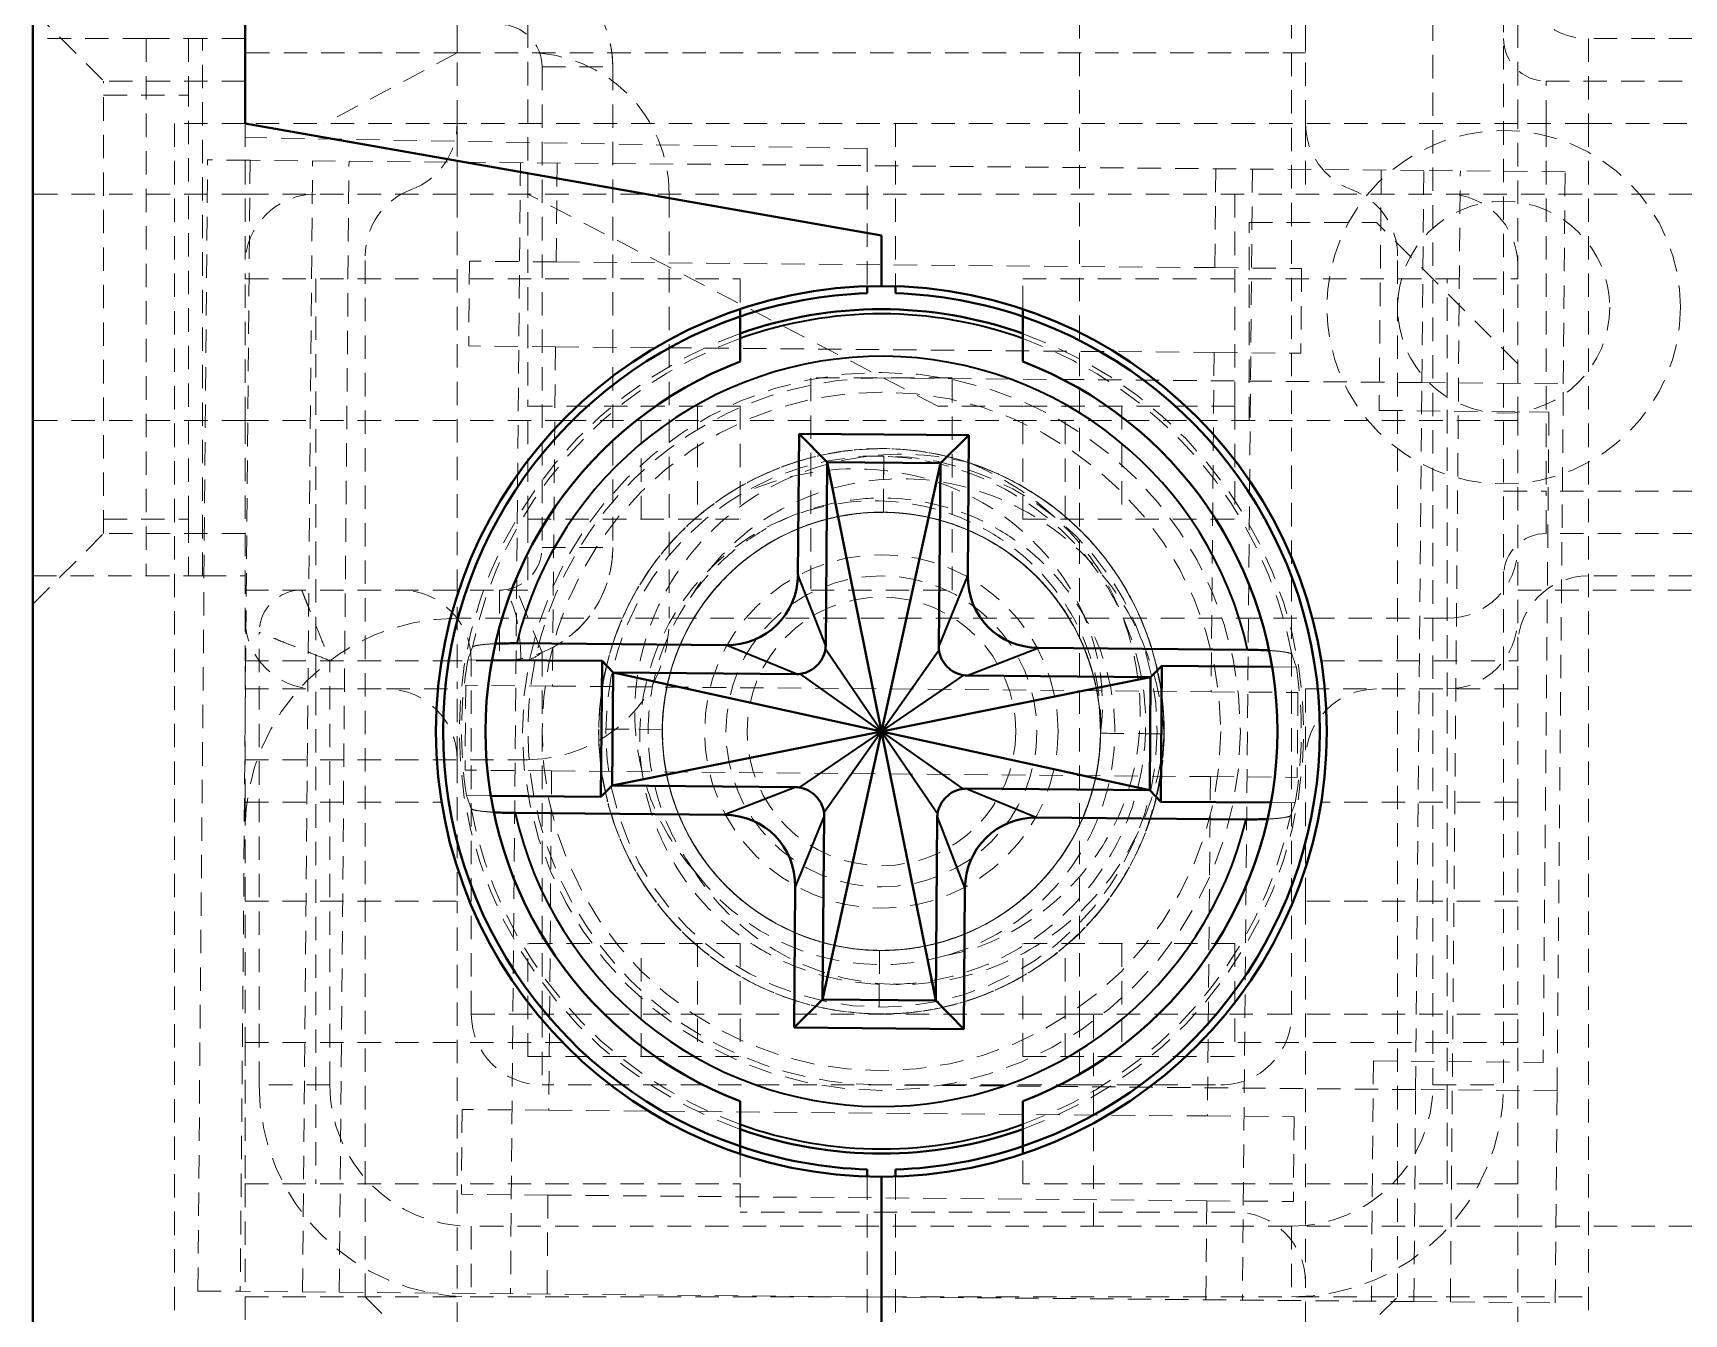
# Model space of a CAD drawing. Header units: inches. Extents: x 6934 to 18973, y 4254 to 7629.
# Drawn here: x 17077.08 to 17088.75, y 4846.33 to 4855.39 of the extents above; entities that cross this region are included whole.
import ezdxf

# ---------------------------------------------------------------- set-up
doc = ezdxf.new("R2010")
doc.units = ezdxf.units.IN
doc.header["$MEASUREMENT"] = 0
doc.linetypes.add('입력 정류부 ASSY$0$DASHED', pattern=[0.2067, 0.1654, -0.0413])
for name, color, linetype, lineweight, true_color in [('입력 정류부 ASSY$0$가려진 것(ISO)', 2, '입력 정류부 ASSY$0$DASHED', 18, 0xffff00), ('입력 정류부 ASSY$0$가려진 좁은 것(ISO)', 2, '입력 정류부 ASSY$0$DASHED', 18, 0xffff00), ('입력 정류부 ASSY$0$가시적인 것(ISO)', 3, 'Continuous', 40, 0x00ff00), ('입력 정류부 ASSY$0$가시적인 좁은 것(ISO)', 3, 'Continuous', 35, 0x00ff00)]:
    doc.layers.add(name, color=color, linetype=linetype, lineweight=lineweight, true_color=true_color)

# ---------------------------------------------------------------- blocks, each defined once
blk = doc.blocks.new('입력 정류부 ASSY')
at = {"layer": '입력 정류부 ASSY$0$가려진 것(ISO)'}
for p, q in [((431.904, 588.44), (431.904, 601.39)), ((433.404, 601.39), (433.404, 587.94)), ((426.004, 596.84), (426.004, 595.24)), ((426.004, 596.74), (426.004, 595.24)), ((426.004, 594.74), (426.004, 596.74)), ((432.004, 596.74), (432.004, 595.24)), ((432.004, 596.24), (432.004, 595.24)), ((423.004, 595.54), (423.504, 595.04)), ((426.504, 595.44), (426.504, 592.74)), ((433.504, 595.44), (433.504, 594.74)), ((423.804, 595.34), (423.004, 595.34)), ((423.804, 595.34), (424.204, 595.34)), ((423.804, 595.34), (423.804, 591.54)), ((424.104, 595.34), (424.104, 594.94)), ((424.504, 595.34), (424.204, 595.34)), ((435.004, 595.34), (434.004, 595.34)), ((426.004, 595.24), (424.504, 595.24)), ((426.004, 595.24), (425.067, 594.74)), ((426.004, 595.24), (432.004, 595.24)), ((432.004, 594.74), (432.004, 595.24)), ((426.604, 595.14), (426.604, 591.74)), ((423.504, 591.84), (423.504, 595.04)), ((424.504, 595.04), (423.504, 595.04)), ((433.704, 595.04), (436.358, 595.04)), ((423.504, 594.94), (424.104, 594.94)), ((424.104, 591.94), (424.104, 594.94)), ((424.004, 594.74), (424.004, 585.94)), ((424.504, 594.74), (424.004, 594.74)), ((433.504, 594.74), (424.504, 594.74)), ((424.504, 594.74), (424.504, 593.64)), ((426.004, 594.74), (426.004, 594.24)), ((426.004, 594.74), (426.004, 594.24)), ((426.004, 594.24), (426.004, 594.74)), ((429.104, 594.74), (429.104, 593.589)), ((432.004, 594.74), (432.004, 594.24)), ((432.004, 594.74), (432.004, 594.24)), ((433.504, 593.64), (433.504, 594.74)), ((434.004, 594.74), (433.504, 594.74)), ((434.004, 594.74), (434.004, 585.94)), ((428.904, 594.563), (424.504, 594.64)), ((428.904, 594.563), (428.904, 593.589)), ((424.17, 586.482), (424.239, 594.482)), ((424.539, 594.479), (424.239, 594.482)), ((424.539, 594.479), (424.47, 586.48)), ((432.839, 594.407), (424.539, 594.479)), ((432.539, 594.41), (432.524, 592.71)), ((433.839, 594.398), (432.839, 594.407)), ((433.826, 592.898), (433.839, 594.398)), ((424.504, 594.24), (423.004, 594.24)), ((426.004, 594.24), (426.004, 590.74)), ((429.404, 592.74), (426.504, 594.24)), ((427.504, 594.24), (427.504, 591.24)), ((431.504, 594.24), (431.504, 592.74)), ((435.004, 594.24), (434.004, 594.24)), ((431.604, 594.04), (432.504, 594.04)), ((431.604, 592.64), (431.604, 594.04)), ((433.504, 593.04), (432.504, 594.04)), ((425.354, 586.44), (425.354, 593.804)), ((432.654, 586.44), (432.654, 593.804)), ((426.091, 593.766), (426.086, 593.166)), ((426.704, 593.76), (426.091, 593.766)), ((426.704, 593.76), (431.362, 593.72)), ((431.362, 593.72), (431.975, 593.714)), ((431.975, 593.714), (431.97, 593.114)), ((424.504, 592.64), (424.504, 593.64)), ((424.504, 593.64), (428.004, 593.64)), ((428.004, 593.64), (428.004, 593.427)), ((430.004, 593.427), (430.004, 593.64)), ((430.004, 593.64), (433.504, 593.64)), ((433.504, 592.64), (433.504, 593.64)), ((426.699, 593.16), (426.086, 593.166)), ((426.699, 593.16), (431.357, 593.12)), ((431.357, 593.12), (431.97, 593.114)), ((428.504, 592.94), (428.504, 591.44)), ((429.504, 592.94), (428.504, 592.94)), ((432.826, 592.907), (429.026, 592.94)), ((429.504, 591.44), (429.504, 592.94)), ((432.782, 587.907), (432.826, 592.907)), ((432.826, 592.907), (433.826, 592.898)), ((433.782, 587.898), (433.826, 592.898)), ((426.504, 591.94), (426.504, 592.74)), ((428.004, 592.74), (426.504, 592.74)), ((427.304, 591.94), (427.304, 592.74)), ((428.004, 592.74), (428.004, 591.94)), ((430.004, 592.74), (429.404, 592.74)), ((430.004, 591.94), (430.004, 592.74)), ((431.504, 592.74), (430.004, 592.74)), ((430.704, 592.74), (430.704, 591.94)), ((431.504, 592.74), (431.504, 591.94)), ((424.504, 592.64), (423.004, 592.64)), ((424.504, 592.64), (424.504, 590.94)), ((424.504, 592.64), (426.75, 592.64)), ((426.75, 592.64), (431.259, 592.64)), ((433.504, 592.64), (431.259, 592.64)), ((432.524, 592.71), (433.724, 592.699)), ((433.504, 590.94), (433.504, 592.64)), ((433.724, 592.699), (433.684, 588.099)), ((423.504, 591.94), (424.104, 591.94)), ((424.104, 591.94), (424.104, 591.54)), ((426.504, 591.94), (426.504, 591.44)), ((426.504, 591.94), (428.004, 591.94)), ((430.004, 591.94), (431.504, 591.94)), ((423.004, 591.34), (423.504, 591.84)), ((424.504, 591.84), (423.504, 591.84)), ((436.358, 591.84), (433.704, 591.84)), ((423.004, 591.54), (423.804, 591.54)), ((423.804, 591.54), (424.204, 591.54)), ((424.204, 591.54), (424.504, 591.54)), ((435.004, 591.54), (434.004, 591.54)), ((424.504, 591.44), (426.504, 591.44)), ((428.504, 591.44), (429.504, 591.44)), ((433.504, 591.44), (435.004, 591.44)), ((433.004, 591.24), (426.004, 591.24)), ((424.604, 587.94), (424.604, 591.14)), ((424.504, 589.94), (424.504, 590.94)), ((424.504, 590.94), (425.894, 590.94)), ((426.079, 590.946), (426.25, 590.944)), ((426.104, 588.44), (426.104, 590.94)), ((431.767, 590.896), (431.938, 590.895)), ((432.114, 590.94), (433.504, 590.94)), ((433.504, 589.94), (433.504, 590.94)), ((426.065, 590.766), (426.06, 590.166)), ((426.678, 590.761), (426.065, 590.766)), ((426.678, 590.761), (431.336, 590.72)), ((424.504, 590.74), (425.504, 590.74)), ((425.504, 590.74), (426.004, 590.74)), ((426.004, 590.24), (426.004, 590.74)), ((431.336, 590.72), (431.949, 590.715)), ((431.949, 590.715), (431.944, 590.115)), ((432.004, 590.74), (432.004, 590.24)), ((432.004, 590.74), (432.504, 590.74)), ((433.504, 590.74), (432.504, 590.74)), ((424.504, 590.24), (426.504, 590.24)), ((426.004, 590.24), (426.004, 589.24)), ((432.004, 589.24), (432.004, 590.24)), ((426.672, 590.161), (426.06, 590.166)), ((426.672, 590.161), (431.331, 590.12)), ((431.331, 590.12), (431.944, 590.115)), ((424.504, 589.94), (424.504, 588.24)), ((424.504, 589.94), (425.894, 589.94)), ((426.071, 589.986), (426.242, 589.984)), ((433.504, 589.94), (432.114, 589.94)), ((433.504, 588.24), (433.504, 589.94)), ((431.759, 589.936), (431.93, 589.935)), ((424.504, 589.24), (426.004, 589.24)), ((426.004, 584.377), (426.004, 589.24)), ((433.504, 589.24), (432.004, 589.24)), ((432.004, 589.24), (432.004, 586.54)), ((426.504, 588.14), (426.504, 588.94)), ((428.004, 588.94), (426.504, 588.94)), ((427.304, 588.14), (427.304, 588.94)), ((428.004, 588.94), (428.004, 588.14)), ((430.004, 588.14), (430.004, 588.94)), ((431.504, 588.94), (430.004, 588.94)), ((430.704, 588.94), (430.704, 588.14)), ((431.504, 588.94), (431.504, 588.14)), ((430.504, 586.94), (430.504, 588.44)), ((433.504, 588.44), (431.904, 588.44)), ((424.504, 588.24), (424.504, 587.24)), ((424.504, 588.24), (426.75, 588.24)), ((431.259, 588.24), (433.504, 588.24)), ((433.504, 587.24), (433.504, 588.24)), ((426.504, 588.14), (428.004, 588.14)), ((430.004, 588.14), (431.504, 588.14)), ((432.484, 588.11), (432.469, 586.41)), ((432.484, 588.11), (433.684, 588.099)), ((430.404, 587.94), (426.604, 587.94)), ((432.782, 587.907), (428.982, 587.94)), ((430.404, 587.94), (431.404, 587.94)), ((433.782, 587.898), (432.782, 587.907)), ((433.769, 586.399), (433.782, 587.898)), ((426.039, 587.766), (426.034, 587.166)), ((426.651, 587.761), (426.039, 587.766)), ((426.651, 587.761), (431.31, 587.72)), ((431.31, 587.72), (431.923, 587.715)), ((431.923, 587.715), (431.917, 587.115)), ((428.004, 587.453), (428.004, 587.24)), ((430.004, 587.24), (430.004, 587.453)), ((428.904, 587.292), (428.904, 586.117)), ((429.104, 587.292), (429.104, 585.94)), ((424.504, 587.24), (424.504, 585.94)), ((424.504, 587.24), (428.004, 587.24)), ((426.646, 587.161), (426.034, 587.166)), ((426.646, 587.161), (431.305, 587.12)), ((428.004, 587.24), (428.004, 587.04)), ((433.504, 587.24), (430.004, 587.24)), ((433.504, 585.94), (433.504, 587.24)), ((431.504, 587.04), (428.004, 587.04)), ((431.305, 587.12), (431.917, 587.115)), ((433.504, 586.94), (431.904, 586.94)), ((435.004, 586.94), (433.504, 586.94)), ((424.17, 586.482), (424.47, 586.48)), ((432.769, 586.407), (424.47, 586.48)), ((425.354, 586.44), (425.854, 585.94)), ((432.004, 586.24), (432.004, 586.54)), ((432.154, 585.94), (432.654, 586.44)), ((432.769, 586.407), (433.769, 586.399))]:
    blk.add_line(p, q, dxfattribs=at)
for centre, radius in [((433.404, 593.44), 0.75), ((429.004, 590.44), 2.539), ((429.004, 590.44), 2.4), ((429.004, 590.44), 1.95), ((429.004, 590.44), 1.25), ((429.004, 590.44), 1.1), ((429.004, 590.44), 0.95)]:
    blk.add_circle(centre, radius, dxfattribs=at)
for centre, radius, start, end in [((434.004, 595.84), 0.5, 180, 270), ((426.304, 595.14), 0.3, 0, 90), ((433.704, 595.34), 0.3, 180.0041, 270), ((426.504, 594.24), 1, 0, 90), ((425.504, 594.74), 0.5, 290.4873, 0), ((432.504, 594.74), 0.5, 180, 249.5127), ((425.854, 593.804), 0.5, 110.4873, 180), ((432.154, 593.804), 0.5, 0, 69.5127), ((425.004, 593.74), 0.5, 90, 180), ((433.004, 593.74), 0.5, 0, 90), ((429.004, 590.44), 2.986, 109.5668, 250.4332), ((429.004, 590.44), 2.986, 289.5668, 70.4332), ((429.004, 590.44), 2.5, 89.5, 269.5), ((429.004, 590.44), 1.55, 359.5859, 359.5), ((433.704, 591.54), 0.3, 90, 179.9957), ((426.304, 591.74), 0.3, 270, 0), ((433.004, 591.74), 0.5, 270, 0), ((434.004, 591.04), 0.5, 90, 180), ((424.904, 591.14), 0.3, 90, 180), ((425.604, 590.94), 0.5, 0, 89.9994), ((426.004, 589.74), 1.5, 90, 180), ((425.004, 591.24), 0.5, 180, 270), ((426.504, 591.24), 1, 270, 0), ((433.004, 591.24), 0.5, 270, 0), ((429.004, 590.44), 2.969, 170.1948, 188.8052), ((429.004, 590.44), 2.969, 350.1948, 8.8052), ((425.504, 590.24), 0.5, 0, 90), ((432.504, 590.24), 0.5, 90, 180), ((429.004, 590.44), 1.65, 216.986, 286.0238), ((426.604, 588.44), 0.5, 180, 270), ((431.404, 588.44), 0.5, 269.9999, 0), ((426.104, 587.94), 1.5, 180, 270), ((431.904, 587.94), 1.5, 270, 360), ((431.504, 586.54), 0.5, 0, 90)]:
    blk.add_arc(centre, radius, start, end, dxfattribs=at)
for centre, major_axis, start_param, end_param in [((694.544, 587.72), (-268.627, 2.321), 6.245907, 6.249295), ((163.458, 592.355), (268.626, -2.367), 0.03389, 0.037279), ((694.551, 588.525), (-268.626, 2.367), 0.03389, 0.037279), ((163.465, 593.16), (268.627, -2.321), 6.245907, 6.249295)]:
    blk.add_ellipse(centre, major_axis=major_axis, ratio=0.099501, start_param=start_param, end_param=end_param, dxfattribs=at)
for points, knots in [([(431.003, 590.422), (431.005, 590.62), (430.977, 590.818), (430.866, 591.196), (430.783, 591.377), (430.601, 591.651), (430.518, 591.753), (430.257, 592.015), (430.045, 592.169), (429.647, 592.34), (429.498, 592.384), (429.22, 592.432), (429.093, 592.442), (428.706, 592.433), (428.447, 592.377), (428.066, 592.213), (427.931, 592.135), (427.702, 591.964), (427.606, 591.875), (427.348, 591.587), (427.214, 591.365), (427.061, 590.947), (426.994, 590.692), (427.016, 590.119), (427.073, 589.858), (427.249, 589.472), (427.325, 589.344), (427.493, 589.124), (427.58, 589.031), (427.872, 588.772), (428.103, 588.638), (428.468, 588.51), (428.59, 588.48), (429.017, 588.417), (429.273, 588.451), (429.71, 588.551), (429.94, 588.659), (430.399, 588.971), (430.565, 589.176), (430.801, 589.534), (430.908, 589.772), (430.989, 590.168), (431.003, 590.295), (431.005, 590.549), (430.994, 590.676), (430.923, 591.057), (430.825, 591.304), (430.547, 591.738), (430.371, 591.922), (430.058, 592.144), (429.946, 592.208), (429.639, 592.347), (429.437, 592.403), (428.971, 592.457), (428.711, 592.436), (428.23, 592.298), (427.992, 592.186), (427.67, 591.935), (427.577, 591.846), (427.403, 591.646), (427.325, 591.535), (427.133, 591.188), (427.051, 590.936), (426.988, 590.424), (427.006, 590.17), (427.107, 589.798), (427.152, 589.678), (427.302, 589.371), (427.425, 589.196), (427.664, 588.951), (427.764, 588.865), (428.077, 588.652), (428.307, 588.551), (428.818, 588.431), (429.084, 588.427), (429.46, 588.489), (429.59, 588.524), (429.957, 588.664), (430.18, 588.804), (430.56, 589.157), (430.711, 589.367), (430.877, 589.733), (430.922, 589.868), (430.983, 590.143), (430.999, 590.283), (431.001, 590.423)], [0.000007, 0.000007, 0.000007, 0.000007, 0.059582, 0.059582, 0.118821, 0.118821, 0.158155, 0.158155, 0.229336, 0.229336, 0.268735, 0.268735, 0.301028, 0.301028, 0.366976, 0.366976, 0.406311, 0.406311, 0.439283, 0.439283, 0.504207, 0.504207, 0.552518, 0.552518, 0.589706, 0.589706, 0.609756, 0.609756, 0.626991, 0.626991, 0.662667, 0.662667, 0.679781, 0.679781, 0.721417, 0.721417, 0.783482, 0.783482, 0.869921, 0.869921, 0.97609, 0.97609, 1.024938, 1.024938, 1.073527, 1.073527, 1.173463, 1.173463, 1.271705, 1.271705, 1.321067, 1.321067, 1.401021, 1.401021, 1.502193, 1.502193, 1.59454, 1.59454, 1.637187, 1.637187, 1.682247, 1.682247, 1.768915, 1.768915, 1.854267, 1.854267, 1.897098, 1.897098, 1.967955, 1.967955, 2.011749, 2.011749, 2.094026, 2.094026, 2.186933, 2.186933, 2.23734, 2.23734, 2.334908, 2.334908, 2.433523, 2.433523, 2.487015, 2.487015, 2.540015, 2.540015, 2.540015, 2.540015]), ([(431.003, 590.423), (431.004, 590.574), (430.988, 590.726), (430.924, 591.014), (430.877, 591.152), (430.763, 591.401), (430.697, 591.513), (430.544, 591.723), (430.458, 591.819), (430.164, 592.089), (429.929, 592.231), (429.553, 592.367), (429.426, 592.399), (429.002, 592.463), (428.756, 592.432), (428.33, 592.339), (428.087, 592.234), (427.754, 592.007), (427.643, 591.913), (427.354, 591.604), (427.219, 591.372), (427.091, 591.029), (427.06, 590.915), (427.007, 590.625), (426.997, 590.445), (427.037, 589.973), (427.124, 589.729), (427.322, 589.342), (427.453, 589.163), (427.708, 588.913), (427.816, 588.826), (428.088, 588.653), (428.256, 588.577), (428.685, 588.45), (428.952, 588.426), (429.376, 588.469), (429.537, 588.506), (429.95, 588.656), (430.154, 588.793), (430.45, 589.048), (430.574, 589.191), (430.768, 589.487), (430.843, 589.637), (430.995, 590.078), (431.011, 590.34), (430.99, 590.704), (430.964, 590.857), (430.886, 591.126), (430.839, 591.244), (430.738, 591.442), (430.688, 591.524), (430.577, 591.679), (430.516, 591.753), (430.361, 591.914), (430.264, 591.997), (429.943, 592.223), (429.696, 592.334), (429.344, 592.413), (429.249, 592.427), (429.032, 592.444), (428.91, 592.441), (428.663, 592.414), (428.538, 592.388), (428.262, 592.302), (428.113, 592.235), (427.792, 592.044), (427.588, 591.884), (427.25, 591.435), (427.133, 591.189), (427.027, 590.773), (427.007, 590.611), (427.004, 590.297), (427.02, 590.144), (427.088, 589.849), (427.138, 589.708), (427.319, 589.337), (427.48, 589.122), (427.771, 588.862), (427.873, 588.787), (428.094, 588.654), (428.214, 588.599), (428.458, 588.513), (428.581, 588.483), (428.863, 588.441), (429.022, 588.436), (429.392, 588.468), (429.647, 588.523), (430.079, 588.744), (430.234, 588.854), (430.574, 589.174), (430.725, 589.394), (430.936, 589.859), (430.994, 590.112), (431.009, 590.633), (430.966, 590.896), (430.793, 591.365), (430.662, 591.596), (430.356, 591.922), (430.233, 592.024), (429.956, 592.206), (429.8, 592.281), (429.637, 592.336)], [-3.390178, -3.390178, -3.390178, -3.390178, -3.371636, -3.371636, -3.353997, -3.353997, -3.338157, -3.338157, -3.322382, -3.322382, -3.289638, -3.289638, -3.273696, -3.273696, -3.237281, -3.237281, -3.184004, -3.184004, -3.154198, -3.154198, -3.097138, -3.097138, -3.070006, -3.070006, -3.029066, -3.029066, -2.960825, -2.960825, -2.892156, -2.892156, -2.848915, -2.848915, -2.790998, -2.790998, -2.707711, -2.707711, -2.655539, -2.655539, -2.56855, -2.56855, -2.487686, -2.487686, -2.416001, -2.416001, -2.286286, -2.286286, -2.191721, -2.191721, -2.113793, -2.113793, -2.054865, -2.054865, -1.996119, -1.996119, -1.91739, -1.91739, -1.753633, -1.753633, -1.694344, -1.694344, -1.618881, -1.618881, -1.539938, -1.539938, -1.439192, -1.439192, -1.307156, -1.307156, -1.188354, -1.188354, -1.11572, -1.11572, -1.047455, -1.047455, -0.980954, -0.980954, -0.86399, -0.86399, -0.807694, -0.807694, -0.748738, -0.748738, -0.691828, -0.691828, -0.621275, -0.621275, -0.525499, -0.525499, -0.46514, -0.46514, -0.375145, -0.375145, -0.280571, -0.280571, -0.186369, -0.186369, -0.099543, -0.099543, -0.051517, -0.051517, 0, 0, 0, 0]), ([(427.684, 589.45), (427.602, 589.542), (427.498, 589.678), (427.341, 590.026), (427.294, 590.195), (427.237, 590.657), (427.281, 590.893), (427.368, 591.204), (427.453, 591.435), (427.789, 591.866), (427.975, 592.027), (428.419, 592.282), (428.658, 592.352), (429.131, 592.417), (429.388, 592.402), (429.638, 592.337)], [0.0003867, 0.0003867, 0.0003867, 0.0003867, 0.036933, 0.036933, 0.0670381, 0.0670381, 0.1181535, 0.1181535, 0.1677528, 0.1677528, 0.2070199, 0.2070199, 0.2508461, 0.2508461, 0.3025255, 0.3025255, 0.3025255, 0.3025255]), ([(430.554, 590.429), (430.56, 590.563), (430.548, 590.696), (430.49, 590.958), (430.444, 591.085), (430.288, 591.388), (430.159, 591.551), (429.922, 591.753), (429.837, 591.813), (429.561, 591.968), (429.358, 592.034), (428.937, 592.084), (428.724, 592.068), (428.314, 591.956), (428.121, 591.859), (427.778, 591.596), (427.633, 591.43), (427.412, 591.049), (427.339, 590.837), (427.28, 590.395), (427.294, 590.171), (427.379, 589.847), (427.418, 589.741), (427.561, 589.447), (427.695, 589.259), (427.963, 589.021), (428.056, 588.954), (428.255, 588.837), (428.36, 588.788), (428.686, 588.675), (428.915, 588.642), (429.26, 588.659), (429.375, 588.676), (429.602, 588.733), (429.712, 588.772), (430.034, 588.923), (430.228, 589.065), (430.553, 589.421), (430.679, 589.631), (430.843, 590.083), (430.88, 590.323), (430.862, 590.805), (430.805, 591.043), (430.654, 591.377), (430.592, 591.485), (430.377, 591.786), (430.196, 591.956), (429.845, 592.179), (429.69, 592.251), (429.362, 592.352), (429.192, 592.38), (429.021, 592.386)], [-1.467475, -1.467475, -1.467475, -1.467475, -1.421358, -1.421358, -1.374964, -1.374964, -1.303542, -1.303542, -1.267757, -1.267757, -1.194711, -1.194711, -1.122411, -1.122411, -1.049221, -1.049221, -0.974178, -0.974178, -0.897563, -0.897563, -0.821369, -0.821369, -0.782976, -0.782976, -0.709701, -0.709701, -0.675322, -0.675322, -0.64062, -0.64062, -0.571763, -0.571763, -0.536741, -0.536741, -0.501709, -0.501709, -0.430115, -0.430115, -0.35782, -0.35782, -0.286329, -0.286329, -0.213765, -0.213765, -0.176539, -0.176539, -0.102866, -0.102866, -0.051425, -0.051425, -0.000047, -0.000047, -0.000047, -0.000047]), ([(430.554, 590.427), (430.584, 590.654), (430.562, 590.893), (430.489, 591.117), (430.417, 591.342), (430.295, 591.553), (430.127, 591.734), (429.958, 591.915), (429.743, 592.065), (429.506, 592.163), (429.27, 592.26), (429.014, 592.305), (428.754, 592.296), (428.495, 592.287), (428.233, 592.223), (427.993, 592.108)], [0, 0, 0, 0, 0.2, 0.2, 0.2, 0.4, 0.4, 0.4, 0.6, 0.6, 0.6, 0.8, 0.8, 0.8, 1, 1, 1, 1]), ([(429.021, 592.386), (428.997, 592.387), (428.973, 592.387), (428.924, 592.387), (428.9, 592.387), (428.876, 592.386)], [-0.01457087, -0.01457087, -0.01457087, -0.01457087, -0.00729764, -0.00729764, -0.00001596, -0.00001596, -0.00001596, -0.00001596]), ([(429.637, 592.335), (429.841, 592.249), (430.032, 592.13), (430.339, 591.859), (430.485, 591.696), (430.722, 591.263), (430.797, 591.019), (430.847, 590.545), (430.831, 590.315), (430.707, 589.853), (430.597, 589.659), (430.355, 589.339), (430.198, 589.193), (429.839, 588.964), (429.653, 588.892), (429.46, 588.855)], [0.0000368, 0.0000368, 0.0000368, 0.0000368, 0.066496, 0.066496, 0.1229128, 0.1229128, 0.1807284, 0.1807284, 0.2333007, 0.2333007, 0.29152, 0.29152, 0.3555191, 0.3555191, 0.4215744, 0.4215744, 0.4215744, 0.4215744]), ([(431.003, 590.422), (430.987, 590.66), (430.93, 590.896), (430.758, 591.282), (430.64, 591.487), (430.264, 591.858), (430.054, 591.997), (429.604, 592.183), (429.38, 592.227), (428.925, 592.227), (428.699, 592.184), (428.314, 592.032), (428.149, 591.934), (427.866, 591.69), (427.747, 591.545), (427.655, 591.386)], [0.0000003, 0.0000003, 0.0000003, 0.0000003, 0.0716294, 0.0716294, 0.1268768, 0.1268768, 0.1753995, 0.1753995, 0.2224904, 0.2224904, 0.2683989, 0.2683989, 0.3069655, 0.3069655, 0.3443353, 0.3443353, 0.3443353, 0.3443353]), ([(429.46, 588.854), (429.643, 588.907), (429.815, 588.991), (430.142, 589.227), (430.288, 589.383), (430.458, 589.653), (430.506, 589.749), (430.583, 589.949), (430.611, 590.052), (430.666, 590.366), (430.662, 590.58), (430.595, 590.892), (430.562, 590.993), (430.444, 591.27), (430.336, 591.434), (430.128, 591.653), (430.048, 591.723), (429.875, 591.846), (429.783, 591.899), (429.493, 592.031), (429.283, 592.081), (428.963, 592.093), (428.856, 592.087), (428.542, 592.038), (428.341, 591.966), (428.067, 591.802), (427.98, 591.738), (427.821, 591.595), (427.749, 591.517), (427.559, 591.263), (427.465, 591.072), (427.383, 590.765), (427.366, 590.66), (427.345, 590.364), (427.365, 590.173), (427.445, 589.893), (427.481, 589.799), (427.57, 589.618), (427.623, 589.532), (427.684, 589.45)], [-0.8404494, -0.8404494, -0.8404494, -0.8404494, -0.783137, -0.783137, -0.7194337, -0.7194337, -0.687226, -0.687226, -0.6552146, -0.6552146, -0.5913606, -0.5913606, -0.5594308, -0.5594308, -0.5008563, -0.5008563, -0.4689192, -0.4689192, -0.4371665, -0.4371665, -0.3730272, -0.3730272, -0.3409886, -0.3409886, -0.2773983, -0.2773983, -0.2451589, -0.2451589, -0.21318, -0.21318, -0.1498121, -0.1498121, -0.1178841, -0.1178841, -0.0605763, -0.0605763, -0.0304348, -0.0304348, -0.0000152, -0.0000152, -0.0000152, -0.0000152]), ([(427.455, 590.454), (427.454, 590.331), (427.467, 590.209), (427.522, 589.97), (427.565, 589.854), (427.709, 589.569), (427.831, 589.409), (428.162, 589.116), (428.352, 589.025), (428.692, 588.911), (428.887, 588.881), (429.295, 588.905), (429.496, 588.958), (429.864, 589.135), (430.026, 589.257), (430.294, 589.56), (430.398, 589.735), (430.546, 590.149), (430.561, 590.358), (430.54, 590.722), (430.493, 590.915), (430.325, 591.277), (430.2, 591.445), (429.943, 591.681), (429.777, 591.808), (429.349, 591.964), (429.146, 591.996), (428.736, 591.981), (428.538, 591.932), (428.174, 591.763), (428.012, 591.647), (427.718, 591.336), (427.617, 591.151), (427.496, 590.83), (427.448, 590.633), (427.461, 590.197), (427.507, 589.995), (427.672, 589.622), (427.791, 589.455), (428.084, 589.179), (428.254, 589.07), (428.664, 588.908), (428.875, 588.888), (429.176, 588.895), (429.383, 588.916), (429.802, 589.096), (429.973, 589.215), (430.229, 589.477), (430.354, 589.641), (430.517, 590.053), (430.555, 590.253), (430.553, 590.69), (430.497, 590.889), (430.355, 591.224), (430.246, 591.388), (429.974, 591.665), (429.811, 591.777), (429.479, 591.925), (429.281, 591.984), (428.844, 591.994), (428.643, 591.96), (428.228, 591.804), (428.062, 591.682), (427.796, 591.43), (427.674, 591.261), (427.487, 590.846), (427.462, 590.639), (427.45, 590.338), (427.466, 590.127), (427.621, 589.714), (427.727, 589.542), (427.998, 589.244), (428.163, 589.123), (428.533, 588.951), (428.734, 588.901), (429.169, 588.881), (429.368, 588.925), (429.691, 589.04), (429.877, 589.138), (430.193, 589.427), (430.312, 589.587), (430.488, 589.948), (430.54, 590.145), (430.562, 590.554), (430.534, 590.758), (430.386, 591.189), (430.262, 591.357), (430.03, 591.619), (429.864, 591.746), (429.505, 591.92), (429.313, 591.971), (428.95, 591.998), (428.74, 591.987), (428.323, 591.846), (428.146, 591.745), (427.839, 591.483), (427.714, 591.322), (427.53, 590.958), (427.474, 590.758), (427.443, 590.35), (427.47, 590.154), (427.578, 589.813), (427.666, 589.621), (427.953, 589.285), (428.11, 589.16), (428.393, 589.011), (428.508, 588.967), (428.746, 588.907), (428.868, 588.892), (428.991, 588.891)], [-3.717517, -3.717517, -3.717517, -3.717517, -3.680772, -3.680772, -3.64382, -3.64382, -3.584071, -3.584071, -3.510274, -3.510274, -3.424602, -3.424602, -3.339469, -3.339469, -3.254383, -3.254383, -3.171464, -3.171464, -3.071407, -3.071407, -2.957276, -2.957276, -2.837439, -2.837439, -2.752811, -2.752811, -2.685791, -2.685791, -2.616296, -2.616296, -2.55021, -2.55021, -2.471873, -2.471873, -2.398677, -2.398677, -2.334837, -2.334837, -2.270062, -2.270062, -2.207556, -2.207556, -2.130577, -2.130577, -2.067952, -2.067952, -2.017179, -2.017179, -1.976716, -1.976716, -1.94348, -1.94348, -1.903983, -1.903983, -1.858795, -1.858795, -1.813606, -1.813606, -1.77411, -1.77411, -1.740874, -1.740874, -1.70041, -1.70041, -1.649637, -1.649637, -1.587013, -1.587013, -1.510033, -1.510033, -1.447528, -1.447528, -1.382752, -1.382752, -1.318913, -1.318913, -1.245717, -1.245717, -1.16738, -1.16738, -1.101293, -1.101293, -1.031799, -1.031799, -0.964779, -0.964779, -0.880151, -0.880151, -0.760313, -0.760313, -0.646183, -0.646183, -0.546126, -0.546126, -0.463207, -0.463207, -0.37812, -0.37812, -0.292988, -0.292988, -0.207315, -0.207315, -0.133518, -0.133518, -0.073769, -0.073769, -0.036817, -0.036817, -0.000073, -0.000073, -0.000073, -0.000073]), ([(429.018, 591.989), (428.895, 591.991), (428.773, 591.978), (428.534, 591.922), (428.418, 591.88), (428.133, 591.736), (427.973, 591.613), (427.68, 591.283), (427.589, 591.092), (427.475, 590.753), (427.445, 590.558), (427.469, 590.149), (427.522, 589.948), (427.699, 589.581), (427.821, 589.418), (428.124, 589.15), (428.299, 589.047), (428.713, 588.899), (428.922, 588.884), (429.286, 588.905), (429.479, 588.952), (429.841, 589.12), (430.009, 589.244), (430.246, 589.502), (430.372, 589.668), (430.528, 590.096), (430.56, 590.299), (430.545, 590.709), (430.496, 590.906), (430.327, 591.27), (430.211, 591.433), (429.9, 591.727), (429.715, 591.828), (429.394, 591.949), (429.197, 591.996), (428.761, 591.984), (428.56, 591.938), (428.186, 591.772), (428.019, 591.654), (427.743, 591.361), (427.634, 591.191), (427.472, 590.78), (427.452, 590.57), (427.459, 590.269), (427.48, 590.061), (427.66, 589.643), (427.779, 589.472), (428.041, 589.216), (428.205, 589.09), (428.617, 588.927), (428.817, 588.889), (429.254, 588.892), (429.453, 588.948), (429.788, 589.09), (429.952, 589.199), (430.229, 589.471), (430.341, 589.633), (430.489, 589.965), (430.548, 590.164), (430.558, 590.601), (430.524, 590.801), (430.368, 591.216), (430.246, 591.382), (429.994, 591.649), (429.825, 591.77), (429.41, 591.958), (429.203, 591.983), (428.902, 591.995), (428.691, 591.978), (428.278, 591.823), (428.106, 591.718), (427.808, 591.447), (427.687, 591.282), (427.515, 590.911), (427.465, 590.71), (427.445, 590.275), (427.489, 590.077), (427.604, 589.754), (427.703, 589.567), (427.991, 589.251), (428.151, 589.133), (428.512, 588.957), (428.709, 588.904), (429.119, 588.882), (429.322, 588.911), (429.753, 589.059), (429.921, 589.183), (430.183, 589.414), (430.31, 589.58), (430.484, 589.94), (430.535, 590.132), (430.562, 590.495), (430.551, 590.704), (430.41, 591.121), (430.309, 591.298), (430.047, 591.605), (429.886, 591.731), (429.522, 591.914), (429.322, 591.971), (428.914, 592.001), (428.718, 591.975), (428.377, 591.866), (428.185, 591.779), (427.849, 591.492), (427.724, 591.334), (427.575, 591.051), (427.531, 590.936), (427.471, 590.698), (427.456, 590.576), (427.455, 590.454)], [0.000047, 0.000047, 0.000047, 0.000047, 0.036804, 0.036804, 0.073743, 0.073743, 0.13349, 0.13349, 0.207286, 0.207286, 0.292956, 0.292956, 0.378087, 0.378087, 0.463171, 0.463171, 0.546088, 0.546088, 0.646143, 0.646143, 0.760271, 0.760271, 0.880105, 0.880105, 0.964732, 0.964732, 1.03175, 1.03175, 1.101243, 1.101243, 1.167328, 1.167328, 1.245663, 1.245663, 1.318857, 1.318857, 1.382695, 1.382695, 1.447469, 1.447469, 1.509973, 1.509973, 1.586951, 1.586951, 1.649574, 1.649574, 1.700346, 1.700346, 1.740808, 1.740808, 1.774044, 1.774044, 1.813539, 1.813539, 1.858727, 1.858727, 1.903914, 1.903914, 1.94341, 1.94341, 1.976645, 1.976645, 2.017108, 2.017108, 2.067879, 2.067879, 2.130502, 2.130502, 2.20748, 2.20748, 2.269984, 2.269984, 2.334758, 2.334758, 2.398596, 2.398596, 2.471791, 2.471791, 2.550126, 2.550126, 2.61621, 2.61621, 2.685703, 2.685703, 2.752722, 2.752722, 2.837348, 2.837348, 2.957183, 2.957183, 3.07131, 3.07131, 3.171365, 3.171365, 3.254282, 3.254282, 3.339367, 3.339367, 3.424497, 3.424497, 3.510168, 3.510168, 3.583963, 3.583963, 3.64371, 3.64371, 3.680662, 3.680662, 3.717405, 3.717405, 3.717405, 3.717405]), ([(428.991, 588.891), (429.113, 588.89), (429.236, 588.903), (429.475, 588.958), (429.59, 589.001), (429.876, 589.145), (430.036, 589.267), (430.328, 589.598), (430.419, 589.788), (430.534, 590.128), (430.564, 590.323), (430.54, 590.731), (430.487, 590.932), (430.31, 591.3), (430.188, 591.462), (429.885, 591.73), (429.71, 591.834), (429.295, 591.982), (429.086, 591.997), (428.722, 591.976), (428.53, 591.929), (428.167, 591.761), (427.999, 591.636), (427.763, 591.379), (427.636, 591.213), (427.481, 590.785), (427.449, 590.582), (427.463, 590.172), (427.512, 589.974), (427.682, 589.61), (427.798, 589.448), (428.109, 589.154), (428.294, 589.052), (428.615, 588.932), (428.812, 588.884), (429.247, 588.897), (429.449, 588.943), (429.823, 589.108), (429.99, 589.227), (430.266, 589.52), (430.374, 589.69), (430.536, 590.1), (430.557, 590.311), (430.55, 590.612), (430.529, 590.819), (430.349, 591.238), (430.23, 591.409), (429.968, 591.665), (429.804, 591.79), (429.392, 591.953), (429.192, 591.991), (428.755, 591.989), (428.555, 591.933), (428.221, 591.791), (428.056, 591.682), (427.78, 591.41), (427.668, 591.247), (427.52, 590.915), (427.46, 590.717), (427.45, 590.28), (427.485, 590.079), (427.64, 589.664), (427.763, 589.498), (428.014, 589.232), (428.183, 589.11), (428.599, 588.923), (428.806, 588.898), (429.107, 588.886), (429.317, 588.902), (429.731, 589.057), (429.903, 589.163), (430.201, 589.434), (430.322, 589.599), (430.494, 589.969), (430.543, 590.17), (430.563, 590.605), (430.519, 590.804), (430.404, 591.127), (430.306, 591.313), (430.018, 591.629), (429.857, 591.748), (429.496, 591.924), (429.3, 591.976), (428.89, 591.998), (428.687, 591.97), (428.256, 591.821), (428.087, 591.698), (427.826, 591.466), (427.699, 591.3), (427.524, 590.94), (427.474, 590.749), (427.447, 590.386), (427.458, 590.176), (427.599, 589.759), (427.699, 589.582), (427.962, 589.275), (428.122, 589.15), (428.486, 588.966), (428.687, 588.91), (429.094, 588.879), (429.29, 588.906), (429.631, 589.014), (429.824, 589.102), (430.159, 589.389), (430.284, 589.546), (430.433, 589.829), (430.478, 589.944), (430.537, 590.182), (430.553, 590.304), (430.554, 590.427)], [-3.71751, -3.71751, -3.71751, -3.71751, -3.680765, -3.680765, -3.643813, -3.643813, -3.584064, -3.584064, -3.510267, -3.510267, -3.424595, -3.424595, -3.339463, -3.339463, -3.254377, -3.254377, -3.171458, -3.171458, -3.071401, -3.071401, -2.95727, -2.95727, -2.837433, -2.837433, -2.752805, -2.752805, -2.685785, -2.685785, -2.616291, -2.616291, -2.550204, -2.550204, -2.471868, -2.471868, -2.398672, -2.398672, -2.334832, -2.334832, -2.270057, -2.270057, -2.207551, -2.207551, -2.130572, -2.130572, -2.067948, -2.067948, -2.017175, -2.017175, -1.976711, -1.976711, -1.943475, -1.943475, -1.903979, -1.903979, -1.85879, -1.85879, -1.813602, -1.813602, -1.774105, -1.774105, -1.740869, -1.740869, -1.700406, -1.700406, -1.649633, -1.649633, -1.587009, -1.587009, -1.510029, -1.510029, -1.447524, -1.447524, -1.382749, -1.382749, -1.318909, -1.318909, -1.245713, -1.245713, -1.167376, -1.167376, -1.10129, -1.10129, -1.031796, -1.031796, -0.964776, -0.964776, -0.880148, -0.880148, -0.760311, -0.760311, -0.64618, -0.64618, -0.546123, -0.546123, -0.463204, -0.463204, -0.378118, -0.378118, -0.292986, -0.292986, -0.207313, -0.207313, -0.133516, -0.133516, -0.073768, -0.073768, -0.036816, -0.036816, -0.000071, -0.000071, -0.000071, -0.000071]), ([(430.554, 590.427), (430.555, 590.536), (430.544, 590.645), (430.501, 590.858), (430.468, 590.962), (430.344, 591.245), (430.228, 591.412), (429.903, 591.728), (429.714, 591.826), (429.387, 591.956), (429.185, 591.993), (428.837, 591.988), (428.628, 591.965), (428.212, 591.787), (428.045, 591.673), (427.749, 591.376), (427.641, 591.2), (427.475, 590.797), (427.454, 590.588), (427.455, 590.292), (427.474, 590.082), (427.65, 589.662), (427.761, 589.494), (428.037, 589.213), (428.202, 589.1), (428.619, 588.917), (428.829, 588.894), (429.125, 588.888), (429.335, 588.905), (429.74, 589.064), (429.918, 589.169), (430.22, 589.459), (430.337, 589.624), (430.523, 590.037), (430.548, 590.246), (430.56, 590.594), (430.527, 590.796), (430.402, 591.125), (430.308, 591.317), (429.997, 591.647), (429.832, 591.766), (429.551, 591.895), (429.448, 591.929), (429.235, 591.977), (429.127, 591.989), (429.018, 591.99)], [-1.467544, -1.467544, -1.467544, -1.467544, -1.434845, -1.434845, -1.402183, -1.402183, -1.342612, -1.342612, -1.266807, -1.266807, -1.160829, -1.160829, -1.086491, -1.086491, -1.028607, -1.028607, -0.964311, -0.964311, -0.876608, -0.876608, -0.795575, -0.795575, -0.733796, -0.733796, -0.672017, -0.672017, -0.590984, -0.590984, -0.50328, -0.50328, -0.438984, -0.438984, -0.381101, -0.381101, -0.306762, -0.306762, -0.200784, -0.200784, -0.124979, -0.124979, -0.065409, -0.065409, -0.032727, -0.032727, -0.000047, -0.000047, -0.000047, -0.000047]), ([(426.274, 591.06), (426.249, 591.059), (426.225, 591.058), (426.178, 591.053), (426.152, 591.05), (426.123, 591.044), (426.114, 591.04), (426.112, 591.036)], [-0.03039823, -0.03039823, -0.03039823, -0.03039823, -0.02243125, -0.02243125, -0.01111462, -0.01111462, -0.00052219, -0.00052219, -0.00052219, -0.00052219]), ([(431.906, 590.985), (431.905, 590.989), (431.895, 590.993), (431.866, 591), (431.841, 591.004), (431.794, 591.009), (431.77, 591.011), (431.745, 591.012)], [-0.17980618, -0.17980618, -0.17980618, -0.17980618, -0.16921375, -0.16921375, -0.15789712, -0.15789712, -0.14993013, -0.14993013, -0.14993013, -0.14993013]), ([(427.662, 589.481), (427.719, 589.388), (427.784, 589.3), (427.942, 589.125), (428.037, 589.04), (428.275, 588.871), (428.472, 588.758), (428.942, 588.649), (429.177, 588.633), (429.662, 588.711), (429.889, 588.796), (430.356, 589.08), (430.526, 589.273), (430.736, 589.555), (430.822, 589.714), (430.95, 590.057), (430.989, 590.239), (431.004, 590.422)], [0.0045848, 0.0045848, 0.0045848, 0.0045848, 0.0372467, 0.0372467, 0.0751879, 0.0751879, 0.1248691, 0.1248691, 0.1621487, 0.1621487, 0.1969453, 0.1969453, 0.2422713, 0.2422713, 0.2904655, 0.2904655, 0.3390433, 0.3390433, 0.3390433, 0.3390433]), ([(430.554, 590.427), (430.62, 590.426), (430.687, 590.426), (430.821, 590.424), (430.887, 590.424), (430.954, 590.423)], [-0.04630337, -0.04630337, -0.04630337, -0.04630337, -0.0231476, -0.0231476, -0.00002676, -0.00002676, -0.00002676, -0.00002676]), ([(426.102, 589.895), (426.104, 589.891), (426.113, 589.887), (426.142, 589.88), (426.168, 589.876), (426.214, 589.872), (426.239, 589.87), (426.264, 589.868)], [-0.17980618, -0.17980618, -0.17980618, -0.17980618, -0.16921375, -0.16921375, -0.15789712, -0.15789712, -0.14993013, -0.14993013, -0.14993013, -0.14993013]), ([(431.735, 589.82), (431.76, 589.821), (431.784, 589.823), (431.83, 589.827), (431.856, 589.831), (431.885, 589.837), (431.895, 589.841), (431.896, 589.844)], [-0.03039823, -0.03039823, -0.03039823, -0.03039823, -0.02243125, -0.02243125, -0.01111462, -0.01111462, -0.00052219, -0.00052219, -0.00052219, -0.00052219])]:
    blk.add_open_spline(points, degree=3, knots=knots, dxfattribs=at)
for points in [[(427.686, 589.448), (427.686, 589.449), (427.685, 589.45), (427.684, 589.45)], [(427.686, 589.448), (427.686, 589.448), (427.686, 589.448), (427.686, 589.448)], [(429.46, 588.854), (429.46, 588.854), (429.46, 588.854), (429.46, 588.854)]]:
    blk.add_open_spline(points, degree=3, dxfattribs=at)
at = {"layer": '입력 정류부 ASSY$0$가려진 좁은 것(ISO)'}
for p, q in [((430.404, 588.44), (430.404, 604.39)), ((432.904, 602.39), (432.904, 587.94)), ((424.204, 591.54), (424.204, 595.34)), ((434.004, 595.34), (434.004, 594.74)), ((426.604, 595.14), (427.104, 595.14)), ((427.104, 595.14), (427.104, 591.74)), ((427.104, 595.14), (427.104, 595.14)), ((433.704, 594.74), (433.704, 595.04)), ((433.704, 594.74), (433.704, 592.14)), ((434.004, 594.74), (436.358, 594.74)), ((424.911, 586.476), (424.981, 594.476)), ((425.17, 586.474), (425.239, 594.473)), ((426.451, 594.463), (426.381, 586.463)), ((426.71, 594.46), (426.704, 593.76)), ((431.368, 594.42), (431.362, 593.72)), ((431.627, 594.418), (431.557, 586.418)), ((432.826, 592.907), (432.839, 594.407)), ((433.028, 586.405), (433.098, 594.405)), ((424.504, 594.24), (434.004, 594.24)), ((425.004, 593.64), (425.004, 587.24)), ((433.004, 587.24), (433.004, 593.64)), ((426.699, 593.16), (426.678, 590.761)), ((431.357, 593.12), (431.336, 590.72)), ((427.704, 592.74), (427.704, 591.94)), ((430.304, 591.94), (430.304, 592.74)), ((429.018, 591.99), (429.021, 592.39)), ((429.021, 592.386), (429.018, 591.99)), ((433.404, 592.14), (433.704, 592.14)), ((433.704, 591.84), (433.704, 592.14)), ((436.358, 592.14), (433.704, 592.14)), ((426.604, 591.74), (427.104, 591.74)), ((427.104, 591.74), (427.104, 591.74)), ((426.604, 590.999), (426.417, 591.462)), ((426.304, 591.44), (426.304, 590.94)), ((426.604, 588.44), (426.604, 590.999)), ((425.104, 587.94), (425.104, 590.94)), ((426.304, 590.94), (425.894, 590.94)), ((426.454, 590.94), (426.304, 590.94)), ((427.054, 590.457), (427.454, 590.454)), ((427.454, 590.454), (427.054, 590.457)), ((430.954, 590.423), (431.003, 590.423)), ((431.003, 590.423), (430.954, 590.423)), ((426.672, 590.161), (426.651, 587.761)), ((431.331, 590.12), (431.31, 587.72)), ((427.704, 588.94), (427.704, 588.14)), ((428.991, 588.89), (428.987, 588.49)), ((428.987, 588.49), (428.991, 588.89)), ((430.304, 588.14), (430.304, 588.94)), ((426.104, 588.44), (426.604, 588.44)), ((426.604, 588.44), (426.604, 587.94)), ((430.404, 588.44), (426.604, 588.44)), ((430.404, 588.44), (430.404, 587.94)), ((430.404, 588.44), (431.904, 588.44)), ((425.104, 587.94), (424.604, 587.94)), ((432.769, 586.407), (432.782, 587.907)), ((432.904, 587.94), (433.404, 587.94)), ((426.646, 587.161), (426.64, 586.461)), ((431.305, 587.12), (431.299, 586.42)), ((431.904, 586.94), (426.104, 586.94)), ((426.104, 586.94), (426.104, 586.44)), ((431.904, 586.94), (431.904, 586.44)), ((424.504, 586.44), (434.004, 586.44))]:
    blk.add_line(p, q, dxfattribs=at)
blk.add_circle((433.404, 593.44), 1.25, dxfattribs=at)
for centre, radius, start, end in [((426.304, 595.14), 0.8, 0, 90), ((426.304, 595.14), 0.8, 0, 67.9729), ((429.004, 590.44), 2.953, 109.7955, 168.3595), ((429.004, 590.44), 2.953, 10.6405, 70.2045), ((426.304, 591.74), 0.8, 270, 0), ((426.304, 591.74), 0.8, 292.0244, 0), ((429.004, 590.44), 2.953, 190.6405, 250.2045), ((429.004, 590.44), 2.953, 289.7955, 348.3595), ((426.104, 587.94), 1, 180, 270), ((431.904, 587.94), 1, 270, 360)]:
    blk.add_arc(centre, radius, start, end, dxfattribs=at)
blk.add_ellipse((426.304, 590.94), major_axis=(0, 0.5), ratio=0.300024, start_param=4.712322, end_param=6.283226, dxfattribs=at)
for points, knots in [([(424.904, 591.44), (424.904, 591.44), (424.905, 591.439), (424.906, 591.436), (424.907, 591.433), (424.909, 591.429), (424.911, 591.423), (424.914, 591.416), (424.917, 591.408), (424.921, 591.398), (424.925, 591.388), (424.93, 591.375), (424.936, 591.36), (424.942, 591.345), (424.949, 591.328), (424.957, 591.308), (424.965, 591.288), (424.974, 591.265), (424.984, 591.24), (424.994, 591.215), (425.006, 591.187), (425.018, 591.156), (425.03, 591.125), (425.044, 591.092), (425.058, 591.056), (425.072, 591.02), (425.088, 590.981), (425.104, 590.94)], [0, 0, 0, 0, 0.111111, 0.111111, 0.111111, 0.222222, 0.222222, 0.222222, 0.333333, 0.333333, 0.333333, 0.444444, 0.444444, 0.444444, 0.555556, 0.555556, 0.555556, 0.666667, 0.666667, 0.666667, 0.777778, 0.777778, 0.777778, 0.888889, 0.888889, 0.888889, 1, 1, 1, 1]), ([(425.104, 590.94), (425.064, 590.957), (425.025, 590.972), (424.989, 590.986), (424.953, 591.001), (424.919, 591.014), (424.889, 591.027), (424.858, 591.039), (424.83, 591.05), (424.804, 591.06), (424.779, 591.07), (424.756, 591.079), (424.736, 591.087), (424.734, 591.088), (424.732, 591.089), (424.73, 591.09), (424.713, 591.097), (424.697, 591.103), (424.684, 591.108), (424.682, 591.109), (424.68, 591.11), (424.678, 591.111), (424.666, 591.116), (424.655, 591.12), (424.647, 591.123), (424.645, 591.124), (424.643, 591.125), (424.642, 591.125), (424.634, 591.129), (424.627, 591.131), (424.622, 591.133), (424.621, 591.134), (424.62, 591.134), (424.619, 591.135), (424.614, 591.136), (424.611, 591.138), (424.609, 591.139), (424.608, 591.139), (424.607, 591.139), (424.607, 591.139), (424.605, 591.14), (424.604, 591.14), (424.604, 591.14)], [0, 0, 0, 0, 0.111111, 0.111111, 0.111111, 0.222222, 0.222222, 0.222222, 0.333333, 0.333333, 0.333333, 0.444444, 0.444444, 0.444444, 0.456898, 0.456898, 0.456898, 0.555556, 0.555556, 0.555556, 0.571103, 0.571103, 0.571103, 0.666667, 0.666667, 0.666667, 0.685358, 0.685358, 0.685358, 0.777778, 0.777778, 0.777778, 0.799623, 0.799623, 0.799623, 0.888889, 0.888889, 0.888889, 0.913753, 0.913753, 0.913753, 1, 1, 1, 1]), ([(426.454, 590.94), (426.477, 590.94), (426.525, 590.947), (426.578, 590.978), (426.604, 590.999)], [0.0000168, 0.0000168, 0.0000168, 0.0000168, 0.5, 1, 1, 1, 1])]:
    blk.add_open_spline(points, degree=3, knots=knots, dxfattribs=at)
at = {"layer": '입력 정류부 ASSY$0$가시적인 것(ISO)'}
for p, q in [((423.004, 582.44), (423.004, 628.44)), ((424.504, 594.74), (424.504, 616.14)), ((424.504, 616.14), (424.504, 594.74)), ((429.004, 593.947), (424.504, 594.74)), ((429.004, 593.947), (424.504, 594.74)), ((429.004, 593.59), (429.004, 593.947)), ((429.004, 593.59), (429.004, 593.947)), ((428.904, 593.589), (428.904, 593.539)), ((429.104, 593.589), (429.104, 593.539)), ((428.004, 593.375), (428.004, 593.427)), ((430.004, 593.427), (430.004, 593.375)), ((428.423, 592.545), (428.414, 591.55)), ((429.623, 592.535), (428.423, 592.545)), ((428.621, 592.344), (428.423, 592.545)), ((429.421, 592.337), (429.623, 592.535)), ((429.614, 591.54), (429.623, 592.535)), ((428.621, 592.344), (428.61, 591.046)), ((429.421, 592.337), (428.621, 592.344)), ((429.004, 590.44), (428.621, 592.344)), ((429.004, 590.44), (429.421, 592.337)), ((429.41, 591.039), (429.421, 592.337)), ((426.426, 591.063), (427.905, 591.05)), ((430.114, 591.031), (431.594, 591.018)), ((426.25, 590.944), (427.029, 590.938)), ((427.02, 589.978), (427.029, 590.938)), ((427.108, 590.857), (427.029, 590.938)), ((430.908, 590.824), (430.988, 590.903)), ((430.98, 589.943), (430.988, 590.903)), ((430.988, 590.903), (431.767, 590.896)), ((427.108, 590.857), (427.101, 590.057)), ((428.406, 590.845), (427.108, 590.857)), ((429.004, 590.44), (427.108, 590.857)), ((429.004, 590.44), (430.908, 590.824)), ((430.908, 590.824), (429.61, 590.835)), ((430.901, 590.024), (430.908, 590.824)), ((429.004, 590.44), (427.101, 590.057)), ((429.004, 590.44), (428.588, 588.544)), ((429.004, 590.44), (430.901, 590.024)), ((429.004, 590.44), (429.388, 588.537)), ((427.101, 590.057), (427.02, 589.978)), ((427.101, 590.057), (428.399, 590.046)), ((426.242, 589.984), (427.02, 589.978)), ((429.603, 590.035), (430.901, 590.024)), ((430.901, 590.024), (430.98, 589.943)), ((430.98, 589.943), (431.759, 589.936)), ((427.894, 589.85), (426.415, 589.863)), ((428.599, 589.842), (428.588, 588.544)), ((429.388, 588.537), (429.399, 589.835)), ((431.583, 589.818), (430.104, 589.831)), ((428.395, 589.341), (428.386, 588.346)), ((429.586, 588.335), (429.595, 589.33)), ((428.588, 588.544), (428.386, 588.346)), ((428.588, 588.544), (429.388, 588.537)), ((429.388, 588.537), (429.586, 588.335)), ((428.386, 588.346), (429.586, 588.335)), ((428.004, 587.453), (428.004, 587.506)), ((430.004, 587.506), (430.004, 587.453)), ((428.904, 587.342), (428.904, 587.292)), ((429.004, 584.44), (429.004, 587.29)), ((429.004, 584.44), (429.004, 587.29)), ((429.104, 587.342), (429.104, 587.292))]:
    blk.add_line(p, q, dxfattribs=at)
for radius, start, end in [(3.15, 90, 270), (3.15, 270, 90), (3.1, 91.8486, 108.8191), (3.1, 71.1809, 88.1514), (3.1, 108.8191, 251.1809), (2.986, 70.4332, 109.5668), (3.1, 288.8191, 71.1809), (2.8, 110.9248, 249.0752), (2.8, 290.9248, 69.0752), (2.986, 250.4332, 289.5668), (3.1, 251.1809, 268.1514), (3.1, 271.8486, 288.8191)]:
    blk.add_arc((429.004, 590.44), radius, start, end, dxfattribs=at)
for centre, major_axis in [((427.876, 591.589), (-0.389, 0.396)), ((430.153, 591.569), (0.396, 0.389)), ((427.856, 589.312), (-0.396, -0.389)), ((430.133, 589.292), (0.389, -0.396))]:
    blk.add_ellipse(centre, major_axis=major_axis, ratio=0.939231, start_param=2.387521, end_param=3.895664, dxfattribs=at)
for points in [[(428.004, 593.375), (428.004, 593.339), (428.004, 593.267), (428.004, 593.161), (428.004, 593.091), (428.004, 593.056)], [(430.004, 593.056), (430.004, 593.091), (430.004, 593.161), (430.004, 593.267), (430.004, 593.339), (430.004, 593.375)], [(428.608, 591.021), (428.609, 591.029), (428.609, 591.038), (428.61, 591.046)], [(429.411, 591.014), (429.41, 591.022), (429.409, 591.031), (429.41, 591.039)], [(428.43, 590.847), (428.422, 590.846), (428.414, 590.845), (428.406, 590.845)], [(429.586, 590.837), (429.593, 590.836), (429.602, 590.835), (429.61, 590.835)], [(428.423, 590.044), (428.415, 590.045), (428.407, 590.045), (428.399, 590.046)], [(429.579, 590.034), (429.587, 590.035), (429.595, 590.035), (429.603, 590.035)], [(428.598, 589.866), (428.599, 589.858), (428.599, 589.85), (428.599, 589.842)], [(429.401, 589.859), (429.4, 589.851), (429.399, 589.843), (429.399, 589.835)], [(428.004, 587.825), (428.004, 587.79), (428.004, 587.719), (428.004, 587.613), (428.004, 587.542), (428.004, 587.506)], [(430.004, 587.506), (430.004, 587.542), (430.004, 587.613), (430.004, 587.719), (430.004, 587.79), (430.004, 587.825)]]:
    blk.add_open_spline(points, degree=3, dxfattribs=at)
for points, knots in [([(426.426, 591.063), (426.387, 591.063), (426.342, 591.063), (426.296, 591.061), (426.285, 591.061), (426.274, 591.06)], [-0.04536887, -0.04536887, -0.04536887, -0.04536887, -0.03388591, -0.03388591, -0.03039823, -0.03039823, -0.03039823, -0.03039823]), ([(428.43, 590.847), (428.432, 590.847), (428.434, 590.848), (428.456, 590.851), (428.477, 590.858), (428.515, 590.878), (428.533, 590.891), (428.562, 590.919), (428.575, 590.937), (428.596, 590.975), (428.603, 590.995), (428.607, 591.017), (428.607, 591.019), (428.608, 591.021)], [0.01709808, 0.01709808, 0.01709808, 0.01709808, 0.01777381, 0.01777381, 0.02384946, 0.02384946, 0.02992512, 0.02992512, 0.03600078, 0.03600078, 0.04207644, 0.04207644, 0.04275217, 0.04275217, 0.04275217, 0.04275217]), ([(429.411, 591.014), (429.411, 591.012), (429.412, 591.01), (429.415, 590.988), (429.422, 590.968), (429.442, 590.929), (429.455, 590.912), (429.483, 590.883), (429.501, 590.869), (429.539, 590.849), (429.559, 590.842), (429.581, 590.838), (429.583, 590.837), (429.586, 590.837)], [-0.22101525, -0.22101525, -0.22101525, -0.22101525, -0.22033952, -0.22033952, -0.21426387, -0.21426387, -0.20818821, -0.20818821, -0.20211255, -0.20211255, -0.19603689, -0.19603689, -0.19536116, -0.19536116, -0.19536116, -0.19536116]), ([(431.745, 591.012), (431.734, 591.013), (431.723, 591.014), (431.677, 591.016), (431.632, 591.017), (431.594, 591.018)], [-0.14993013, -0.14993013, -0.14993013, -0.14993013, -0.14644246, -0.14644246, -0.1349595, -0.1349595, -0.1349595, -0.1349595]), ([(428.598, 589.866), (428.597, 589.868), (428.597, 589.87), (428.593, 589.892), (428.587, 589.913), (428.567, 589.951), (428.553, 589.969), (428.525, 589.998), (428.508, 590.011), (428.47, 590.032), (428.449, 590.039), (428.427, 590.043), (428.425, 590.043), (428.423, 590.044)], [-0.22101525, -0.22101525, -0.22101525, -0.22101525, -0.22033952, -0.22033952, -0.21426387, -0.21426387, -0.20818821, -0.20818821, -0.20211255, -0.20211255, -0.19603689, -0.19603689, -0.19536116, -0.19536116, -0.19536116, -0.19536116]), ([(429.579, 590.034), (429.576, 590.033), (429.574, 590.033), (429.552, 590.029), (429.532, 590.023), (429.493, 590.003), (429.476, 589.989), (429.447, 589.961), (429.433, 589.944), (429.413, 589.906), (429.406, 589.885), (429.402, 589.863), (429.401, 589.861), (429.401, 589.859)], [0.01709808, 0.01709808, 0.01709808, 0.01709808, 0.01777381, 0.01777381, 0.02384946, 0.02384946, 0.02992512, 0.02992512, 0.03600078, 0.03600078, 0.04207644, 0.04207644, 0.04275217, 0.04275217, 0.04275217, 0.04275217]), ([(426.264, 589.868), (426.274, 589.867), (426.285, 589.867), (426.332, 589.864), (426.377, 589.863), (426.415, 589.863)], [-0.14993013, -0.14993013, -0.14993013, -0.14993013, -0.14644246, -0.14644246, -0.1349595, -0.1349595, -0.1349595, -0.1349595]), ([(431.583, 589.818), (431.621, 589.817), (431.666, 589.818), (431.713, 589.819), (431.724, 589.82), (431.735, 589.82)], [-0.04536887, -0.04536887, -0.04536887, -0.04536887, -0.03388591, -0.03388591, -0.03039823, -0.03039823, -0.03039823, -0.03039823])]:
    blk.add_open_spline(points, degree=3, knots=knots, dxfattribs=at)
at = {"layer": '입력 정류부 ASSY$0$가시적인 좁은 것(ISO)'}
for p, q in [((428.61, 591.046), (428.414, 591.55)), ((429.41, 591.039), (429.614, 591.54)), ((428.406, 590.845), (427.905, 591.05)), ((429.004, 590.44), (428.608, 591.021)), ((429.004, 590.44), (429.411, 591.014)), ((429.61, 590.835), (430.114, 591.031)), ((429.004, 590.44), (428.43, 590.847)), ((429.004, 590.44), (429.586, 590.837)), ((429.004, 590.44), (428.423, 590.044)), ((429.004, 590.44), (428.598, 589.866)), ((429.004, 590.44), (429.579, 590.034)), ((429.004, 590.44), (429.401, 589.859)), ((428.399, 590.046), (427.894, 589.85)), ((429.603, 590.035), (430.104, 589.831)), ((428.599, 589.842), (428.395, 589.341)), ((429.399, 589.835), (429.595, 589.33))]:
    blk.add_line(p, q, dxfattribs=at)
for radius, start, end in [(2.953, 70.2045, 109.7955), (2.653, 12.5719, 166.4281), (2.653, 192.5719, 346.4281), (2.953, 250.2045, 289.7955)]:
    blk.add_arc((429.004, 590.44), radius, start, end, dxfattribs=at)

msp = doc.modelspace()

# ---------------------------------------------------------------- block references
msp.add_blockref('입력 정류부 ASSY', (16654.075, 4260.012))

doc.saveas('drawing.dxf')
